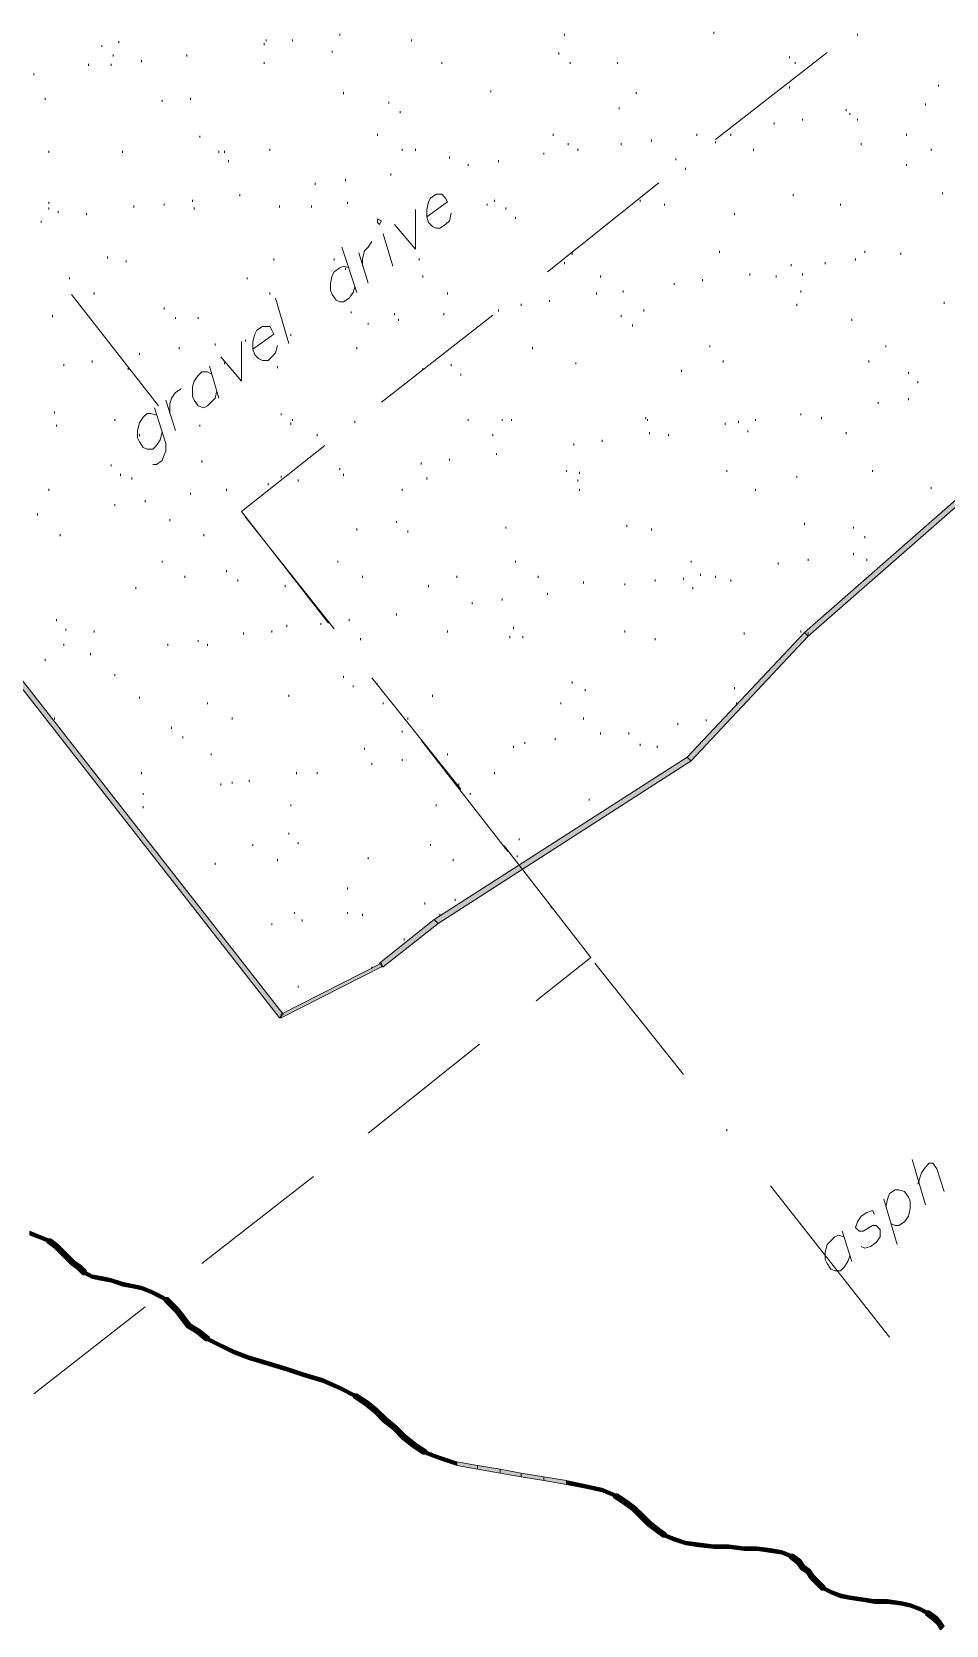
# Model space of a CAD drawing. Header units: inches. Extents: x 10 to 486, y 7 to 426.
# Drawn here: x 37.2 to 69.5, y 64 to 120.3 of the extents above; entities that cross this region are included whole.
import ezdxf

# ---------------------------------------------------------------- set-up
doc = ezdxf.new("R2010")
doc.units = ezdxf.units.IN
doc.header["$LTSCALE"] = 3
doc.header["$MEASUREMENT"] = 0
doc.layers.add('PDF_Geometry', color=7, linetype='Continuous', true_color=0x999999)
doc.layers.add('PDF_Solid Fills', color=7, linetype='Continuous')

msp = doc.modelspace()

# ---------------------------------------------------------------- hatches: boundary and pattern name
at = {"layer": 'PDF_Solid Fills', "true_color": 0x999999, "transparency": 33554559}
for points in [[(64.543, 99.017), (64.61, 98.95), (72.143, 105.55), (72.077, 105.617), (72.01, 105.683), (64.477, 99.083)], [(60.41, 94.617), (60.477, 94.55), (64.61, 98.95), (64.543, 99.017), (64.477, 99.083), (60.343, 94.683)], [(35.944, 98.417), (35.877, 98.35), (45.944, 85.483), (46.01, 85.55), (46.077, 85.617), (36.01, 98.483)], [(51.477, 88.883), (51.544, 88.817), (60.477, 94.55), (60.41, 94.617), (60.343, 94.683), (51.41, 88.95)], [(49.544, 87.35), (49.61, 87.283), (51.544, 88.817), (51.477, 88.883), (51.41, 88.95), (49.477, 87.417)], [(46.01, 85.55), (46.01, 85.483), (49.544, 87.283), (49.544, 87.417), (46.01, 85.617)]]:
    msp.add_hatch(color=253, dxfattribs=at).paths.add_polyline_path(points)
at = {"layer": 'PDF_Solid Fills', "true_color": 0xdcdcdc, "transparency": 33554559}
for points in [[(37.144, 77.883), (37.144, 77.817), (37.477, 77.683), (37.477, 77.817), (37.144, 77.95)], [(37.477, 77.75), (37.477, 77.683), (37.81, 77.55), (37.81, 77.683), (37.477, 77.817)], [(37.81, 77.617), (37.744, 77.55), (38.01, 77.35), (38.077, 77.417), (38.144, 77.483), (37.877, 77.683)], [(38.077, 77.417), (38.01, 77.35), (38.21, 77.15), (38.277, 77.217), (38.344, 77.283), (38.144, 77.483)], [(38.277, 77.217), (38.21, 77.15), (38.41, 76.95), (38.477, 77.017), (38.544, 77.083), (38.344, 77.283)], [(38.477, 77.017), (38.41, 76.95), (38.61, 76.75), (38.677, 76.817), (38.744, 76.883), (38.544, 77.083)], [(38.677, 76.817), (38.61, 76.75), (38.81, 76.617), (38.877, 76.683), (38.944, 76.75), (38.744, 76.883)], [(38.877, 76.683), (38.81, 76.617), (39.01, 76.417), (39.077, 76.483), (39.144, 76.55), (38.944, 76.75)], [(39.077, 76.483), (39.077, 76.417), (39.344, 76.283), (39.344, 76.417), (39.077, 76.55)], [(39.344, 76.35), (39.344, 76.283), (39.677, 76.217), (39.677, 76.35), (39.344, 76.417)], [(39.677, 76.283), (39.677, 76.217), (40.01, 76.15), (40.01, 76.283), (39.677, 76.35)], [(40.01, 76.217), (40.01, 76.15), (40.41, 76.017), (40.41, 76.15), (40.01, 76.283)], [(40.41, 76.083), (40.41, 76.017), (40.744, 75.95), (40.744, 76.083), (40.41, 76.15)], [(40.744, 76.017), (40.744, 75.95), (41.077, 75.883), (41.077, 76.017), (40.744, 76.083)], [(41.077, 75.95), (41.077, 75.883), (41.41, 75.75), (41.41, 75.883), (41.077, 76.017)], [(41.41, 75.817), (41.41, 75.75), (41.677, 75.617), (41.677, 75.75), (41.41, 75.883)], [(41.677, 75.683), (41.677, 75.617), (41.944, 75.483), (41.944, 75.617), (41.677, 75.75)], [(41.944, 75.55), (41.877, 75.483), (42.077, 75.283), (42.144, 75.35), (42.21, 75.417), (42.01, 75.617)], [(42.144, 75.35), (42.077, 75.283), (42.277, 75.083), (42.344, 75.15), (42.41, 75.217), (42.21, 75.417)], [(42.344, 75.15), (42.277, 75.083), (42.477, 74.817), (42.544, 74.883), (42.61, 74.95), (42.41, 75.217)], [(42.544, 74.883), (42.477, 74.817), (42.677, 74.55), (42.744, 74.617), (42.81, 74.683), (42.61, 74.95)], [(42.744, 74.617), (42.677, 74.55), (43.01, 74.35), (43.077, 74.417), (43.144, 74.483), (42.81, 74.683)], [(43.077, 74.417), (43.01, 74.35), (43.344, 74.083), (43.41, 74.15), (43.477, 74.217), (43.144, 74.483)], [(43.41, 74.15), (43.41, 74.083), (43.81, 73.883), (43.81, 74.017), (43.41, 74.217)], [(43.81, 73.95), (43.81, 73.883), (44.344, 73.617), (44.344, 73.75), (43.81, 74.017)], [(44.344, 73.683), (44.344, 73.617), (44.877, 73.417), (44.877, 73.55), (44.344, 73.75)], [(44.877, 73.483), (44.877, 73.417), (45.544, 73.217), (45.544, 73.35), (44.877, 73.55)], [(45.544, 73.283), (45.544, 73.217), (46.21, 73.017), (46.21, 73.15), (45.544, 73.35)], [(46.21, 73.083), (46.21, 73.017), (46.81, 72.817), (46.81, 72.95), (46.21, 73.15)], [(46.81, 72.883), (46.81, 72.817), (47.477, 72.617), (47.477, 72.75), (46.81, 72.95)], [(47.477, 72.683), (47.477, 72.617), (48.077, 72.35), (48.077, 72.483), (47.477, 72.75)], [(48.077, 72.417), (48.077, 72.35), (48.61, 72.083), (48.61, 72.217), (48.077, 72.483)], [(48.61, 72.15), (48.544, 72.083), (48.944, 71.817), (49.01, 71.883), (49.077, 71.95), (48.677, 72.217)], [(49.01, 71.883), (48.944, 71.817), (49.277, 71.55), (49.344, 71.617), (49.41, 71.683), (49.077, 71.95)], [(49.344, 71.617), (49.277, 71.55), (49.61, 71.217), (49.677, 71.283), (49.744, 71.35), (49.41, 71.683)], [(49.677, 71.283), (49.61, 71.217), (49.944, 70.95), (50.01, 71.017), (50.077, 71.083), (49.744, 71.35)], [(50.01, 71.017), (49.944, 70.95), (50.277, 70.617), (50.344, 70.683), (50.41, 70.75), (50.077, 71.083)], [(50.344, 70.683), (50.277, 70.617), (50.61, 70.35), (50.677, 70.417), (50.744, 70.483), (50.41, 70.75)], [(50.677, 70.417), (50.61, 70.35), (51.01, 70.083), (51.077, 70.15), (51.144, 70.217), (50.744, 70.483)], [(51.077, 70.15), (51.077, 70.083), (51.61, 69.883), (51.61, 70.017), (51.077, 70.217)], [(51.61, 69.95), (51.61, 69.883), (52.21, 69.683), (52.21, 69.817), (51.61, 70.017)], [(52.21, 69.75), (52.21, 69.683), (52.943, 69.55), (52.943, 69.683), (52.21, 69.817)], [(52.943, 69.617), (52.943, 69.55), (53.743, 69.417), (53.743, 69.55), (52.943, 69.683)], [(53.743, 69.483), (53.743, 69.417), (54.477, 69.283), (54.477, 69.417), (53.743, 69.55)], [(54.477, 69.35), (54.477, 69.283), (55.277, 69.15), (55.277, 69.283), (54.477, 69.417)], [(55.277, 69.217), (55.277, 69.15), (56.077, 69.017), (56.077, 69.15), (55.277, 69.283)], [(56.077, 69.083), (56.077, 69.017), (56.743, 68.883), (56.743, 69.017), (56.077, 69.15)], [(56.743, 68.95), (56.743, 68.883), (57.343, 68.75), (57.343, 68.883), (56.743, 69.017)], [(57.343, 68.817), (57.343, 68.75), (57.81, 68.55), (57.81, 68.683), (57.343, 68.883)], [(57.81, 68.617), (57.743, 68.55), (58.143, 68.283), (58.21, 68.35), (58.277, 68.417), (57.877, 68.683)], [(58.21, 68.35), (58.143, 68.283), (58.41, 68.083), (58.477, 68.15), (58.543, 68.217), (58.277, 68.417)], [(58.477, 68.15), (58.41, 68.083), (58.677, 67.817), (58.743, 67.883), (58.81, 67.95), (58.543, 68.217)], [(58.743, 67.883), (58.677, 67.817), (58.943, 67.55), (59.01, 67.617), (59.077, 67.683), (58.81, 67.95)], [(59.01, 67.617), (58.943, 67.55), (59.21, 67.35), (59.277, 67.417), (59.343, 67.483), (59.077, 67.683)], [(59.277, 67.417), (59.21, 67.35), (59.477, 67.15), (59.543, 67.217), (59.61, 67.283), (59.343, 67.483)], [(59.543, 67.217), (59.543, 67.15), (59.877, 67.017), (59.877, 67.15), (59.543, 67.283)], [(59.877, 67.083), (59.877, 67.017), (60.277, 66.883), (60.277, 67.017), (59.877, 67.15)], [(60.277, 66.95), (60.277, 66.883), (60.743, 66.817), (60.743, 66.95), (60.277, 67.017)], [(60.743, 66.883), (60.743, 66.817), (61.277, 66.75), (61.277, 66.883), (60.743, 66.95)], [(61.277, 66.817), (61.277, 66.75), (61.81, 66.75), (61.81, 66.883), (61.277, 66.883)], [(61.81, 66.817), (61.81, 66.75), (62.343, 66.683), (62.343, 66.817), (61.81, 66.883)], [(62.343, 66.75), (62.343, 66.683), (62.81, 66.683), (62.81, 66.817), (62.343, 66.817)], [(62.81, 66.75), (62.81, 66.683), (63.277, 66.617), (63.277, 66.75), (62.81, 66.817)], [(63.277, 66.683), (63.277, 66.617), (63.677, 66.55), (63.677, 66.683), (63.277, 66.75)], [(63.677, 66.617), (63.677, 66.55), (64.01, 66.417), (64.01, 66.55), (63.677, 66.683)], [(64.01, 66.483), (63.943, 66.417), (64.21, 66.217), (64.277, 66.283), (64.343, 66.35), (64.077, 66.55)], [(64.277, 66.283), (64.21, 66.217), (64.343, 66.017), (64.41, 66.083), (64.477, 66.15), (64.343, 66.35)], [(64.41, 66.083), (64.343, 66.017), (64.543, 65.883), (64.61, 65.95), (64.677, 66.017), (64.477, 66.15)], [(64.61, 65.95), (64.543, 65.883), (64.677, 65.683), (64.743, 65.75), (64.81, 65.817), (64.677, 66.017)], [(64.743, 65.75), (64.677, 65.683), (64.877, 65.483), (64.943, 65.55), (65.01, 65.617), (64.81, 65.817)], [(64.943, 65.55), (64.877, 65.483), (65.077, 65.283), (65.143, 65.35), (65.21, 65.417), (65.01, 65.617)], [(65.143, 65.35), (65.143, 65.283), (65.41, 65.15), (65.41, 65.283), (65.143, 65.417)], [(65.41, 65.217), (65.41, 65.15), (65.743, 65.017), (65.743, 65.15), (65.41, 65.283)], [(65.743, 65.083), (65.743, 65.017), (66.077, 64.95), (66.077, 65.083), (65.743, 65.15)], [(66.077, 65.017), (66.077, 64.95), (66.543, 64.883), (66.543, 65.017), (66.077, 65.083)], [(66.543, 64.95), (66.543, 64.883), (66.943, 64.817), (66.943, 64.95), (66.543, 65.017)], [(66.943, 64.883), (66.943, 64.817), (67.41, 64.817), (67.41, 64.95), (66.943, 64.95)], [(67.41, 64.883), (67.41, 64.817), (67.877, 64.75), (67.877, 64.883), (67.41, 64.95)], [(67.877, 64.817), (67.877, 64.75), (68.21, 64.683), (68.21, 64.817), (67.877, 64.883)], [(68.21, 64.75), (68.21, 64.683), (68.543, 64.55), (68.543, 64.683), (68.21, 64.817)], [(68.543, 64.617), (68.543, 64.55), (68.81, 64.417), (68.81, 64.55), (68.543, 64.683)], [(68.81, 64.483), (68.743, 64.417), (69.01, 64.217), (69.077, 64.283), (69.143, 64.35), (68.877, 64.55)], [(69.077, 64.283), (69.01, 64.217), (69.143, 64.083), (69.21, 64.15), (69.277, 64.217), (69.143, 64.35)], [(69.21, 64.15), (69.143, 64.083), (69.277, 63.883), (69.343, 63.95), (69.41, 64.017), (69.277, 64.217)]]:
    msp.add_hatch(color=254, dxfattribs=at).paths.add_polyline_path(points)

# ---------------------------------------------------------------- linework, layer by layer
at = {"layer": 'PDF_Geometry', "lineweight": 13}
for points in [[(39.677, 119.817), (39.677, 119.75)], [(40.277, 119.95), (40.277, 119.883)], [(45.41, 119.883), (45.41, 119.817)], [(45.477, 120.017), (45.477, 119.95)], [(46.41, 120.017), (46.41, 119.95)], [(48.077, 120.217), (48.077, 120.15)], [(50.61, 120.017), (50.61, 119.95)], [(56.01, 120.217), (56.01, 120.15)], [(61.277, 120.283), (61.277, 120.217)], [(66.343, 120.217), (66.343, 120.15)], [(40.077, 119.483), (40.077, 119.417)], [(41.077, 119.283), (41.077, 119.217)], [(42.677, 119.483), (42.677, 119.417)], [(45.41, 119.217), (45.41, 119.15)], [(47.81, 119.617), (47.81, 119.55)], [(51.677, 119.217), (51.677, 119.15)], [(55.81, 119.55), (55.81, 119.483)], [(56.21, 119.217), (56.21, 119.15)], [(57.877, 119.217), (57.877, 119.15)], [(63.943, 119.417), (63.943, 119.35)], [(64.143, 119.217), (64.143, 119.15)], [(37.277, 118.817), (37.277, 118.75)], [(39.21, 119.15), (39.21, 119.083)], [(40.01, 119.15), (40.01, 119.083)], [(48.21, 118.15), (48.21, 118.083)], [(53.41, 118.217), (53.41, 118.15)], [(58.543, 118.15), (58.543, 118.083)], [(63.943, 118.35), (63.943, 118.283)], [(69.21, 118.417), (69.21, 118.35)], [(37.677, 117.95), (37.677, 117.883)], [(41.81, 117.883), (41.81, 117.817)], [(42.81, 117.95), (42.81, 117.883)], [(49.81, 117.817), (49.81, 117.75)], [(57.943, 117.617), (57.943, 117.55)], [(65.943, 117.55), (65.943, 117.483)], [(68.743, 117.75), (68.743, 117.683)], [(50.21, 117.483), (50.21, 117.417)], [(63.41, 117.083), (63.41, 117.017)], [(64.41, 117.217), (64.41, 117.15)], [(66.077, 117.417), (66.077, 117.35)], [(66.343, 117.217), (66.343, 117.15)], [(43.144, 116.617), (43.144, 116.55)], [(49.41, 116.683), (49.41, 116.617)], [(55.61, 116.683), (55.61, 116.617)], [(59.077, 116.483), (59.077, 116.417)], [(60.677, 116.683), (60.677, 116.617)], [(61.343, 116.417), (61.343, 116.35)], [(61.877, 116.683), (61.877, 116.617)], [(68.077, 116.683), (68.077, 116.617)], [(37.81, 116.083), (37.81, 116.017)], [(40.41, 116.083), (40.41, 116.017)], [(43.81, 116.083), (43.81, 116.017)], [(44.01, 116.083), (44.01, 116.017)], [(45.61, 116.15), (45.61, 116.083)], [(50.277, 116.15), (50.277, 116.083)], [(50.744, 116.15), (50.744, 116.083)], [(51.944, 115.883), (51.944, 115.817)], [(55.277, 116.017), (55.277, 115.95)], [(56.143, 116.35), (56.143, 116.283)], [(56.477, 116.15), (56.477, 116.083)], [(58.01, 116.35), (58.01, 116.283)], [(62.677, 116.15), (62.677, 116.083)], [(66.477, 116.35), (66.477, 116.283)], [(68.943, 116.15), (68.943, 116.083)], [(44.144, 115.75), (44.144, 115.683)], [(49.877, 115.283), (49.877, 115.217)], [(52.61, 115.617), (52.61, 115.55)], [(53.677, 115.75), (53.677, 115.683)], [(59.943, 115.817), (59.943, 115.75)], [(60.277, 115.483), (60.277, 115.417)], [(68.077, 115.617), (68.077, 115.55)], [(47.21, 114.95), (47.21, 114.883)], [(48.277, 115.083), (48.277, 115.017)], [(37.81, 114.283), (37.81, 114.217)], [(41.877, 114.217), (41.877, 114.15)], [(42.877, 114.35), (42.877, 114.283)], [(44.544, 114.55), (44.544, 114.483)], [(48.344, 114.283), (48.344, 114.217)], [(53.277, 114.217), (53.277, 114.15)], [(53.543, 114.35), (53.543, 114.283)], [(58.677, 114.35), (58.677, 114.283)], [(59.543, 114.217), (59.543, 114.15)], [(64.077, 114.55), (64.077, 114.483)], [(65.743, 114.217), (65.743, 114.15)], [(69.343, 114.617), (69.343, 114.55)], [(37.544, 113.617), (37.544, 113.55)], [(37.81, 114.083), (37.81, 114.017)], [(38.144, 113.95), (38.144, 113.883)], [(39.144, 113.883), (39.144, 113.817)], [(40.81, 114.15), (40.81, 114.083)], [(42.944, 114.083), (42.944, 114.017)], [(45.944, 114.15), (45.944, 114.083)], [(47.077, 114.15), (47.077, 114.083)], [(53.943, 114.083), (53.943, 114.017)], [(54.277, 113.75), (54.277, 113.683)], [(62.01, 113.883), (62.01, 113.817)], [(56.277, 112.483), (56.277, 112.417)], [(61.477, 112.55), (61.477, 112.483)], [(66.61, 112.55), (66.61, 112.483)], [(67.877, 112.483), (67.877, 112.417)], [(39.877, 112.35), (39.877, 112.283)], [(40.544, 112.217), (40.544, 112.15)], [(45.744, 112.283), (45.744, 112.217)], [(47.877, 112.283), (47.877, 112.217)], [(48.277, 111.95), (48.277, 111.883)], [(50.877, 112.283), (50.877, 112.217)], [(56.01, 112.15), (56.01, 112.083)], [(64.01, 112.083), (64.01, 112.017)], [(65.21, 112.15), (65.21, 112.083)], [(66.277, 112.283), (66.277, 112.217)], [(38.544, 111.617), (38.544, 111.55)], [(44.81, 111.617), (44.81, 111.55)], [(51.01, 111.683), (51.01, 111.617)], [(57.277, 111.683), (57.277, 111.617)], [(59.877, 111.417), (59.877, 111.35)], [(60.877, 111.55), (60.877, 111.483)], [(62.543, 111.75), (62.543, 111.683)], [(63.477, 111.683), (63.477, 111.617)], [(64.41, 111.75), (64.41, 111.683)], [(39.41, 111.083), (39.41, 111.017)], [(45.61, 111.083), (45.61, 111.017)], [(51.877, 111.083), (51.877, 111.017)], [(55.477, 110.817), (55.477, 110.75)], [(57.143, 111.083), (57.143, 111.017)], [(58.077, 111.15), (58.077, 111.083)], [(64.343, 111.15), (64.343, 111.083)], [(37.944, 110.283), (37.944, 110.217)], [(41.877, 110.55), (41.877, 110.483)], [(48.477, 110.417), (48.477, 110.35)], [(50.01, 110.35), (50.01, 110.283)], [(51.744, 110.35), (51.744, 110.283)], [(53.677, 110.483), (53.677, 110.417)], [(54.477, 110.683), (54.477, 110.617)], [(58.01, 110.283), (58.01, 110.217)], [(58.81, 110.483), (58.81, 110.417)], [(64.21, 110.683), (64.21, 110.617)], [(69.41, 110.75), (69.41, 110.683)], [(42.277, 110.217), (42.277, 110.15)], [(43.077, 110.217), (43.077, 110.15)], [(49.077, 110.017), (49.077, 109.95)], [(50.144, 110.15), (50.144, 110.083)], [(58.41, 109.95), (58.41, 109.883)], [(66.143, 110.15), (66.143, 110.083)], [(42.41, 109.15), (42.41, 109.083)], [(43.677, 109.283), (43.677, 109.217)], [(44.744, 109.417), (44.744, 109.35)], [(46.344, 109.617), (46.344, 109.55)], [(48.677, 109.15), (48.677, 109.083)], [(54.877, 109.15), (54.877, 109.083)], [(61.143, 109.217), (61.143, 109.15)], [(67.343, 109.217), (67.343, 109.15)], [(38.344, 108.55), (38.344, 108.483)], [(39.344, 108.683), (39.344, 108.617)], [(41.01, 108.95), (41.01, 108.883)], [(44.01, 108.617), (44.01, 108.55)], [(52.01, 108.55), (52.01, 108.483)], [(56.41, 108.617), (56.41, 108.55)], [(61.61, 108.683), (61.61, 108.617)], [(66.743, 108.683), (66.743, 108.617)], [(40.61, 108.417), (40.61, 108.35)], [(45.877, 108.483), (45.877, 108.417)], [(51.01, 108.417), (51.01, 108.35)], [(52.344, 108.217), (52.344, 108.15)], [(60.143, 108.35), (60.143, 108.283)], [(68.143, 108.283), (68.143, 108.217)], [(68.477, 107.95), (68.477, 107.883)], [(38.01, 106.883), (38.01, 106.817)], [(67.077, 107.217), (67.077, 107.15)], [(68.143, 107.35), (68.143, 107.283)], [(38.077, 106.417), (38.077, 106.35)], [(40.144, 106.617), (40.144, 106.55)], [(43.144, 106.417), (43.144, 106.35)], [(46.01, 106.817), (46.01, 106.75)], [(46.344, 106.483), (46.344, 106.417)], [(46.41, 106.617), (46.41, 106.55)], [(48.61, 106.55), (48.61, 106.483)], [(52.61, 106.617), (52.61, 106.55)], [(53.81, 106.617), (53.81, 106.55)], [(54.143, 106.617), (54.143, 106.55)], [(58.877, 106.683), (58.877, 106.617)], [(58.943, 106.617), (58.943, 106.55)], [(61.677, 106.483), (61.677, 106.417)], [(62.143, 106.55), (62.143, 106.483)], [(62.743, 106.617), (62.743, 106.55)], [(65.077, 106.683), (65.077, 106.617)], [(41.01, 106.083), (41.01, 106.017)], [(47.277, 106.083), (47.277, 106.017)], [(53.477, 106.083), (53.477, 106.017)], [(56.343, 105.75), (56.343, 105.683)], [(57.343, 105.883), (57.343, 105.817)], [(59.01, 106.15), (59.01, 106.083)], [(59.677, 106.083), (59.677, 106.017)], [(62.477, 106.217), (62.477, 106.15)], [(65.943, 106.15), (65.943, 106.083)], [(51.944, 105.217), (51.944, 105.15)], [(53.61, 105.417), (53.61, 105.35)], [(40.01, 105.017), (40.01, 104.95)], [(40.344, 104.683), (40.344, 104.617)], [(46.01, 104.617), (46.01, 104.55)], [(48.077, 104.883), (48.077, 104.817)], [(48.21, 104.683), (48.21, 104.617)], [(50.944, 105.083), (50.944, 105.017)], [(56.077, 104.817), (56.077, 104.75)], [(56.543, 104.75), (56.543, 104.683)], [(61.743, 104.817), (61.743, 104.75)], [(64.21, 104.617), (64.21, 104.55)], [(66.877, 104.817), (66.877, 104.75)], [(37.81, 104.15), (37.81, 104.083)], [(40.744, 104.55), (40.744, 104.483)], [(44.077, 104.15), (44.077, 104.083)], [(45.544, 104.35), (45.544, 104.283)], [(46.61, 104.483), (46.61, 104.417)], [(50.277, 104.15), (50.277, 104.083)], [(51.144, 104.55), (51.144, 104.483)], [(56.477, 104.483), (56.477, 104.417)], [(56.543, 104.15), (56.543, 104.083)], [(62.743, 104.15), (62.743, 104.083)], [(68.943, 104.217), (68.943, 104.15)], [(40.144, 103.617), (40.144, 103.55)], [(41.21, 103.75), (41.21, 103.683)], [(42.81, 104.017), (42.81, 103.95)], [(37.41, 103.283), (37.41, 103.217)], [(42.077, 103.083), (42.077, 103.017)], [(50.077, 103.017), (50.077, 102.95)], [(64.477, 102.95), (64.477, 102.883)], [(38.21, 102.55), (38.21, 102.483)], [(43.277, 102.55), (43.277, 102.483)], [(48.677, 102.75), (48.677, 102.683)], [(50.477, 102.683), (50.477, 102.617)], [(53.943, 102.817), (53.943, 102.75)], [(58.21, 102.883), (58.21, 102.817)], [(59.077, 102.75), (59.077, 102.683)], [(66.21, 102.817), (66.21, 102.75)], [(66.61, 102.483), (66.61, 102.417)], [(66.21, 101.883), (66.21, 101.817)], [(41.81, 101.617), (41.81, 101.55)], [(44.077, 101.283), (44.077, 101.217)], [(48.01, 101.617), (48.01, 101.55)], [(54.277, 101.617), (54.277, 101.55)], [(60.477, 101.617), (60.477, 101.55)], [(63.543, 101.55), (63.543, 101.483)], [(64.61, 101.683), (64.61, 101.617)], [(66.677, 101.683), (66.677, 101.617)], [(40.877, 100.683), (40.877, 100.617)], [(42.61, 101.083), (42.61, 101.017)], [(44.477, 100.95), (44.477, 100.883)], [(46.144, 100.75), (46.144, 100.683)], [(48.877, 101.083), (48.877, 101.017)], [(51.21, 100.75), (51.21, 100.683)], [(52.21, 101.083), (52.21, 101.017)], [(55.077, 101.083), (55.077, 101.017)], [(56.677, 100.883), (56.677, 100.817)], [(58.143, 100.817), (58.143, 100.75)], [(59.21, 100.95), (59.21, 100.883)], [(60.21, 101.017), (60.21, 100.95)], [(60.543, 100.683), (60.543, 100.617)], [(60.81, 101.15), (60.81, 101.083)], [(61.343, 101.083), (61.343, 101.017)], [(61.877, 100.95), (61.877, 100.883)], [(52.744, 100.15), (52.744, 100.083)], [(53.81, 100.283), (53.81, 100.217)], [(55.41, 100.483), (55.41, 100.417)], [(38.077, 99.55), (38.077, 99.483)], [(48.41, 99.55), (48.41, 99.483)], [(50.077, 99.75), (50.077, 99.683)], [(38.41, 99.217), (38.41, 99.15)], [(39.41, 99.15), (39.41, 99.083)], [(44.677, 99.083), (44.677, 99.017)], [(45.677, 99.15), (45.677, 99.083)], [(46.21, 99.35), (46.21, 99.283)], [(47.41, 99.417), (47.41, 99.35)], [(51.877, 99.15), (51.877, 99.083)], [(54.21, 99.283), (54.21, 99.217)], [(58.143, 99.15), (58.143, 99.083)], [(62.343, 99.083), (62.343, 99.017)], [(64.343, 99.15), (64.343, 99.083)], [(64.61, 99.083), (64.61, 99.017)], [(38.344, 98.683), (38.344, 98.617)], [(42.01, 98.683), (42.01, 98.617)], [(43.077, 98.817), (43.077, 98.75)], [(43.41, 98.683), (43.41, 98.617)], [(48.81, 98.883), (48.81, 98.817)], [(54.077, 98.95), (54.077, 98.883)], [(54.543, 98.95), (54.543, 98.883)], [(59.21, 98.883), (59.21, 98.817)], [(37.677, 98.15), (37.677, 98.083)], [(39.277, 98.35), (39.277, 98.283)], [(40.144, 97.617), (40.144, 97.55)], [(48.21, 97.55), (48.21, 97.483)], [(56.277, 97.35), (56.277, 97.283)], [(41.01, 96.817), (41.01, 96.75)], [(46.277, 96.883), (46.277, 96.817)], [(48.544, 97.217), (48.544, 97.15)], [(51.344, 96.883), (51.344, 96.817)], [(56.743, 97.083), (56.743, 97.017)], [(62.01, 97.15), (62.01, 97.083)], [(43.41, 96.617), (43.41, 96.55)], [(49.61, 96.617), (49.61, 96.55)], [(55.877, 96.617), (55.877, 96.55)], [(62.077, 96.617), (62.077, 96.55)], [(38.01, 96.083), (38.01, 96.017)], [(42.144, 95.75), (42.144, 95.683)], [(44.277, 96.083), (44.277, 96.017)], [(50.277, 95.617), (50.277, 95.55)], [(50.477, 96.083), (50.477, 96.017)], [(56.677, 96.083), (56.677, 96.017)], [(60.01, 95.883), (60.01, 95.817)], [(61.01, 96.017), (61.01, 95.95)], [(42.544, 95.417), (42.544, 95.35)], [(54.21, 95.083), (54.21, 95.017)], [(54.61, 95.217), (54.61, 95.15)], [(55.677, 95.35), (55.677, 95.283)], [(57.277, 95.55), (57.277, 95.483)], [(58.277, 95.55), (58.277, 95.483)], [(58.677, 95.15), (58.677, 95.083)], [(59.277, 95.083), (59.277, 95.017)], [(43.544, 94.817), (43.544, 94.75)], [(48.944, 95.017), (48.944, 94.95)], [(49.21, 94.483), (49.21, 94.417)], [(50.277, 94.617), (50.277, 94.55)], [(51.877, 94.817), (51.877, 94.75)], [(41.077, 94.15), (41.077, 94.083)], [(46.544, 94.15), (46.544, 94.083)], [(47.277, 94.15), (47.277, 94.083)], [(53.543, 94.15), (53.543, 94.083)], [(41.144, 93.417), (41.144, 93.35)], [(43.877, 93.75), (43.877, 93.683)], [(44.277, 93.817), (44.277, 93.75)], [(44.877, 93.883), (44.877, 93.817)], [(52.277, 93.75), (52.277, 93.683)], [(52.677, 93.417), (52.677, 93.35)], [(41.144, 92.95), (41.144, 92.883)], [(46.344, 93.017), (46.344, 92.95)], [(51.477, 93.017), (51.477, 92.95)], [(56.877, 93.217), (56.877, 93.15)], [(46.277, 92.017), (46.277, 91.95)], [(46.61, 91.683), (46.61, 91.617)], [(54.41, 91.817), (54.41, 91.75)], [(45.01, 91.617), (45.01, 91.55)], [(49.077, 91.15), (49.077, 91.083)], [(51.277, 91.617), (51.277, 91.55)], [(54.343, 91.217), (54.343, 91.15)], [(43.677, 90.95), (43.677, 90.883)], [(45.877, 91.083), (45.877, 91.017)], [(52.077, 91.083), (52.077, 91.017)], [(48.344, 90.083), (48.344, 90.017)], [(51.077, 89.55), (51.077, 89.483)], [(52.144, 89.683), (52.144, 89.617)], [(46.477, 89.217), (46.477, 89.15)], [(46.744, 88.95), (46.744, 88.883)], [(48.344, 89.217), (48.344, 89.15)], [(48.877, 89.15), (48.877, 89.083)], [(51.61, 89.15), (51.61, 89.083)], [(45.677, 88.817), (45.677, 88.75)], [(50.344, 88.283), (50.344, 88.217)], [(49.21, 87.283), (49.21, 87.217)], [(46.61, 86.617), (46.61, 86.55)]]:
    msp.add_lwpolyline(points, dxfattribs=at)
at = {"layer": 'PDF_Geometry', "color": 7, "lineweight": 13}
for points in [[(65.277, 119.55), (61.343, 116.483)], [(59.343, 114.95), (55.41, 111.817)], [(41.677, 107.083), (38.61, 111.017)], [(53.477, 110.283), (49.544, 107.217)], [(47.544, 105.683), (44.61, 103.35), (47.677, 99.417)], [(43.21, 105.15), (43.21, 105.083)], [(47.877, 99.217), (44.744, 103.15)], [(49.21, 97.483), (52.344, 93.55)], [(49.41, 97.283), (49.41, 97.217)], [(54.01, 91.35), (50.944, 95.283)], [(53.877, 91.55), (56.943, 87.617), (55.01, 86.083)], [(55.543, 89.417), (55.543, 89.35)], [(60.21, 83.483), (57.077, 87.417)], [(53.01, 84.55), (49.077, 81.417)], [(61.743, 81.55), (61.743, 81.483)], [(47.144, 79.883), (43.21, 76.817)], [(67.477, 74.217), (63.277, 79.55)], [(41.21, 75.283), (37.277, 72.217)]]:
    msp.add_lwpolyline(points, dxfattribs=at)
at = {"layer": 'PDF_Geometry', "color": 8, "lineweight": 13, "true_color": 0x767676}
for points in [[(51.144, 113.75), (51.877, 114.283), (51.81, 114.417), (51.677, 114.55), (51.477, 114.55), (51.277, 114.417), (51.21, 114.283), (51.144, 114.017), (51.144, 113.75), (51.21, 113.55), (51.344, 113.417), (51.477, 113.35), (51.61, 113.35), (51.81, 113.483), (51.944, 113.617), (52.01, 113.883)], [(50.01, 113.483), (50.744, 112.617), (50.744, 114.017)], [(49.61, 113.15), (49.944, 112.017)], [(48.144, 112.683), (48.677, 111.083)], [(49.077, 111.417), (48.744, 112.483)], [(48.877, 112.017), (48.877, 112.283), (48.944, 112.55), (49.077, 112.683), (49.21, 112.883)], [(48.41, 111.95), (48.21, 112.017), (48.077, 111.95), (47.877, 111.817), (47.81, 111.683), (47.744, 111.417), (47.744, 111.15), (47.81, 111.017), (47.944, 110.817), (48.077, 110.75), (48.21, 110.75), (48.41, 110.883), (48.544, 111.083), (48.61, 111.283)], [(46.277, 109.283), (45.81, 110.883)], [(45.01, 109.083), (45.744, 109.617), (45.677, 109.75), (45.61, 109.883), (45.344, 109.883), (45.144, 109.75), (45.077, 109.617), (45.01, 109.35), (45.01, 109.083), (45.077, 108.883), (45.21, 108.75), (45.344, 108.683), (45.544, 108.683), (45.677, 108.817), (45.81, 108.95), (45.877, 109.217)], [(43.877, 108.817), (44.61, 107.95), (44.61, 109.35)], [(43.544, 108.217), (43.41, 108.283), (43.21, 108.283), (43.077, 108.15), (42.944, 107.95), (42.877, 107.75), (42.877, 107.417), (42.944, 107.283), (43.077, 107.083), (43.277, 107.017), (43.41, 107.083), (43.544, 107.217), (43.677, 107.35), (43.744, 107.617)], [(43.477, 108.483), (43.81, 107.35)], [(42.077, 106.817), (42.077, 107.15), (42.144, 107.35), (42.277, 107.55), (42.477, 107.683)], [(41.544, 107.017), (41.944, 105.75), (41.944, 105.483), (41.877, 105.35), (41.81, 105.15), (41.61, 105.017), (41.477, 105.017)], [(42.277, 106.217), (41.944, 107.283)], [(41.61, 106.75), (41.41, 106.817), (41.277, 106.817), (41.144, 106.683), (41.01, 106.483), (40.944, 106.217), (40.944, 105.95), (41.01, 105.817), (41.144, 105.617), (41.277, 105.55), (41.477, 105.55), (41.61, 105.683), (41.744, 105.883), (41.81, 106.15)], [(68.743, 78.883), (68.277, 80.483)], [(68.477, 79.617), (68.61, 80.017), (68.743, 80.217), (68.877, 80.35), (69.01, 80.35), (69.143, 80.15), (69.41, 79.35)], [(67.343, 78.817), (67.41, 79.083), (67.477, 79.283), (67.677, 79.417), (67.81, 79.417), (68.01, 79.35), (68.143, 79.15), (68.21, 79.017), (68.21, 78.75), (68.143, 78.483), (68.01, 78.283), (67.81, 78.15), (67.677, 78.15), (67.543, 78.217)], [(67.277, 79.083), (67.743, 77.483)], [(66.943, 78.55), (66.877, 78.683), (66.677, 78.617), (66.477, 78.483), (66.343, 78.283), (66.277, 78.083), (66.41, 77.95), (66.543, 77.95), (66.877, 78.15), (67.01, 78.15), (67.143, 78.017), (67.143, 77.75), (67.01, 77.55), (66.81, 77.417), (66.61, 77.35), (66.477, 77.417)], [(65.877, 77.75), (65.677, 77.817), (65.543, 77.75), (65.41, 77.617), (65.277, 77.483), (65.21, 77.217), (65.21, 76.95), (65.277, 76.817), (65.41, 76.617), (65.543, 76.55), (65.743, 76.55), (65.877, 76.683), (66.01, 76.883), (66.077, 77.083)], [(65.81, 77.95), (66.143, 76.883)]]:
    msp.add_lwpolyline(points, dxfattribs=at)
msp.add_lwpolyline([(49.41, 113.55), (49.477, 113.483), (49.544, 113.617), (49.41, 113.683)], close=True, dxfattribs=at)
at = {"layer": 'PDF_Geometry', "lineweight": 13}
msp.add_lwpolyline([(64.343, 106.75), (64.343, 106.817)], close=True, dxfattribs=at)
at = {"layer": 'PDF_Geometry', "lineweight": 5}
for points in [[(64.543, 99.017), (64.61, 98.95), (72.143, 105.55), (72.077, 105.617), (72.01, 105.683), (64.477, 99.083)], [(60.41, 94.617), (60.477, 94.55), (64.61, 98.95), (64.543, 99.017), (64.477, 99.083), (60.343, 94.683)], [(64.477, 99.083), (64.477, 99.083), (64.543, 99.017)], [(35.944, 98.417), (35.877, 98.35), (45.944, 85.483), (46.01, 85.55), (46.077, 85.617), (36.01, 98.483)], [(51.477, 88.883), (51.544, 88.817), (60.477, 94.55), (60.41, 94.617), (60.343, 94.683), (51.41, 88.95)], [(60.477, 94.55), (60.477, 94.55), (60.41, 94.617)], [(49.544, 87.35), (49.61, 87.283), (51.544, 88.817), (51.477, 88.883), (51.41, 88.95), (49.477, 87.417)], [(51.41, 88.95), (51.41, 88.95), (51.477, 88.883)], [(46.01, 85.55), (46.01, 85.483), (49.544, 87.283), (49.544, 87.417), (46.01, 85.617)]]:
    msp.add_lwpolyline(points, close=True, dxfattribs=at)
for points in [[(64.477, 99.083), (64.477, 99.083)], [(60.477, 94.55), (60.477, 94.55)], [(51.41, 88.95), (51.41, 88.95)], [(49.544, 87.283), (49.61, 87.283)], [(45.944, 85.483), (46.01, 85.483)]]:
    msp.add_lwpolyline(points, dxfattribs=at)
at = {"layer": 'PDF_Geometry', "color": 254, "lineweight": 5, "true_color": 0xdcdcdc}
for points in [[(37.144, 77.883), (37.144, 77.817), (37.477, 77.683), (37.477, 77.817), (37.144, 77.95)], [(37.477, 77.75), (37.477, 77.683), (37.81, 77.55), (37.81, 77.683), (37.477, 77.817)], [(37.81, 77.617), (37.744, 77.55), (38.01, 77.35), (38.077, 77.417), (38.144, 77.483), (37.877, 77.683)], [(38.077, 77.417), (38.01, 77.35), (38.21, 77.15), (38.277, 77.217), (38.344, 77.283), (38.144, 77.483)], [(38.144, 77.483), (38.144, 77.483), (38.077, 77.417)], [(38.277, 77.217), (38.21, 77.15), (38.41, 76.95), (38.477, 77.017), (38.544, 77.083), (38.344, 77.283)], [(38.477, 77.017), (38.41, 76.95), (38.61, 76.75), (38.677, 76.817), (38.744, 76.883), (38.544, 77.083)], [(38.677, 76.817), (38.61, 76.75), (38.81, 76.617), (38.877, 76.683), (38.944, 76.75), (38.744, 76.883)], [(38.61, 76.75), (38.61, 76.75), (38.677, 76.817)], [(38.877, 76.683), (38.81, 76.617), (39.01, 76.417), (39.077, 76.483), (39.144, 76.55), (38.944, 76.75)], [(38.944, 76.75), (38.944, 76.75), (38.877, 76.683)], [(39.077, 76.483), (39.077, 76.417), (39.344, 76.283), (39.344, 76.417), (39.077, 76.55)], [(39.344, 76.35), (39.344, 76.283), (39.677, 76.217), (39.677, 76.35), (39.344, 76.417)], [(39.677, 76.283), (39.677, 76.217), (40.01, 76.15), (40.01, 76.283), (39.677, 76.35)], [(40.01, 76.217), (40.01, 76.15), (40.41, 76.017), (40.41, 76.15), (40.01, 76.283)], [(40.41, 76.083), (40.41, 76.017), (40.744, 75.95), (40.744, 76.083), (40.41, 76.15)], [(40.744, 76.017), (40.744, 75.95), (41.077, 75.883), (41.077, 76.017), (40.744, 76.083)], [(41.077, 75.95), (41.077, 75.883), (41.41, 75.75), (41.41, 75.883), (41.077, 76.017)], [(41.41, 75.817), (41.41, 75.75), (41.677, 75.617), (41.677, 75.75), (41.41, 75.883)], [(41.677, 75.683), (41.677, 75.617), (41.944, 75.483), (41.944, 75.617), (41.677, 75.75)], [(41.944, 75.55), (41.877, 75.483), (42.077, 75.283), (42.144, 75.35), (42.21, 75.417), (42.01, 75.617)], [(42.144, 75.35), (42.077, 75.283), (42.277, 75.083), (42.344, 75.15), (42.41, 75.217), (42.21, 75.417)], [(42.344, 75.15), (42.277, 75.083), (42.477, 74.817), (42.544, 74.883), (42.61, 74.95), (42.41, 75.217)], [(42.41, 75.217), (42.41, 75.217), (42.344, 75.15)], [(42.544, 74.883), (42.477, 74.817), (42.677, 74.55), (42.744, 74.617), (42.81, 74.683), (42.61, 74.95)], [(42.744, 74.617), (42.677, 74.55), (43.01, 74.35), (43.077, 74.417), (43.144, 74.483), (42.81, 74.683)], [(42.677, 74.55), (42.677, 74.55), (42.744, 74.617)], [(43.077, 74.417), (43.01, 74.35), (43.344, 74.083), (43.41, 74.15), (43.477, 74.217), (43.144, 74.483)], [(43.144, 74.483), (43.144, 74.483), (43.077, 74.417)], [(43.41, 74.15), (43.41, 74.083), (43.81, 73.883), (43.81, 74.017), (43.41, 74.217)], [(43.81, 73.95), (43.81, 73.883), (44.344, 73.617), (44.344, 73.75), (43.81, 74.017)], [(44.344, 73.683), (44.344, 73.617), (44.877, 73.417), (44.877, 73.55), (44.344, 73.75)], [(44.877, 73.483), (44.877, 73.417), (45.544, 73.217), (45.544, 73.35), (44.877, 73.55)], [(45.544, 73.283), (45.544, 73.217), (46.21, 73.017), (46.21, 73.15), (45.544, 73.35)], [(46.21, 73.083), (46.21, 73.017), (46.81, 72.817), (46.81, 72.95), (46.21, 73.15)], [(46.81, 72.883), (46.81, 72.817), (47.477, 72.617), (47.477, 72.75), (46.81, 72.95)], [(47.477, 72.683), (47.477, 72.617), (48.077, 72.35), (48.077, 72.483), (47.477, 72.75)], [(48.077, 72.417), (48.077, 72.35), (48.61, 72.083), (48.61, 72.217), (48.077, 72.483)], [(48.61, 72.15), (48.544, 72.083), (48.944, 71.817), (49.01, 71.883), (49.077, 71.95), (48.677, 72.217)], [(49.01, 71.883), (48.944, 71.817), (49.277, 71.55), (49.344, 71.617), (49.41, 71.683), (49.077, 71.95)], [(49.077, 71.95), (49.077, 71.95), (49.01, 71.883)], [(49.344, 71.617), (49.277, 71.55), (49.61, 71.217), (49.677, 71.283), (49.744, 71.35), (49.41, 71.683)], [(49.41, 71.683), (49.41, 71.683), (49.344, 71.617)], [(49.677, 71.283), (49.61, 71.217), (49.944, 70.95), (50.01, 71.017), (50.077, 71.083), (49.744, 71.35)], [(49.61, 71.217), (49.61, 71.217), (49.677, 71.283)], [(50.01, 71.017), (49.944, 70.95), (50.277, 70.617), (50.344, 70.683), (50.41, 70.75), (50.077, 71.083)], [(50.077, 71.083), (50.077, 71.083), (50.01, 71.017)], [(50.344, 70.683), (50.277, 70.617), (50.61, 70.35), (50.677, 70.417), (50.744, 70.483), (50.41, 70.75)], [(50.277, 70.617), (50.277, 70.617), (50.344, 70.683)], [(50.677, 70.417), (50.61, 70.35), (51.01, 70.083), (51.077, 70.15), (51.144, 70.217), (50.744, 70.483)], [(50.61, 70.35), (50.61, 70.35), (50.677, 70.417)], [(51.077, 70.15), (51.077, 70.083), (51.61, 69.883), (51.61, 70.017), (51.077, 70.217)], [(51.61, 69.95), (51.61, 69.883), (52.21, 69.683), (52.21, 69.817), (51.61, 70.017)], [(52.21, 69.75), (52.21, 69.683), (52.943, 69.55), (52.943, 69.683), (52.21, 69.817)], [(52.943, 69.617), (52.943, 69.55), (53.743, 69.417), (53.743, 69.55), (52.943, 69.683)], [(53.743, 69.483), (53.743, 69.417), (54.477, 69.283), (54.477, 69.417), (53.743, 69.55)], [(54.477, 69.35), (54.477, 69.283), (55.277, 69.15), (55.277, 69.283), (54.477, 69.417)], [(55.277, 69.217), (55.277, 69.15), (56.077, 69.017), (56.077, 69.15), (55.277, 69.283)], [(56.077, 69.083), (56.077, 69.017), (56.743, 68.883), (56.743, 69.017), (56.077, 69.15)], [(56.743, 68.95), (56.743, 68.883), (57.343, 68.75), (57.343, 68.883), (56.743, 69.017)], [(57.343, 68.817), (57.343, 68.75), (57.81, 68.55), (57.81, 68.683), (57.343, 68.883)], [(57.81, 68.617), (57.743, 68.55), (58.143, 68.283), (58.21, 68.35), (58.277, 68.417), (57.877, 68.683)], [(58.21, 68.35), (58.143, 68.283), (58.41, 68.083), (58.477, 68.15), (58.543, 68.217), (58.277, 68.417)], [(58.277, 68.417), (58.277, 68.417), (58.21, 68.35)], [(58.477, 68.15), (58.41, 68.083), (58.677, 67.817), (58.743, 67.883), (58.81, 67.95), (58.543, 68.217)], [(58.543, 68.217), (58.543, 68.217), (58.477, 68.15)], [(58.743, 67.883), (58.677, 67.817), (58.943, 67.55), (59.01, 67.617), (59.077, 67.683), (58.81, 67.95)], [(59.01, 67.617), (58.943, 67.55), (59.21, 67.35), (59.277, 67.417), (59.343, 67.483), (59.077, 67.683)], [(58.943, 67.55), (58.943, 67.55), (59.01, 67.617)], [(59.277, 67.417), (59.21, 67.35), (59.477, 67.15), (59.543, 67.217), (59.61, 67.283), (59.343, 67.483)], [(59.543, 67.217), (59.543, 67.15), (59.877, 67.017), (59.877, 67.15), (59.543, 67.283)], [(59.877, 67.083), (59.877, 67.017), (60.277, 66.883), (60.277, 67.017), (59.877, 67.15)], [(60.277, 66.95), (60.277, 66.883), (60.743, 66.817), (60.743, 66.95), (60.277, 67.017)], [(60.743, 66.883), (60.743, 66.817), (61.277, 66.75), (61.277, 66.883), (60.743, 66.95)], [(61.277, 66.817), (61.277, 66.75), (61.81, 66.75), (61.81, 66.883), (61.277, 66.883)], [(61.81, 66.817), (61.81, 66.75), (62.343, 66.683), (62.343, 66.817), (61.81, 66.883)], [(62.343, 66.75), (62.343, 66.683), (62.81, 66.683), (62.81, 66.817), (62.343, 66.817)], [(62.81, 66.75), (62.81, 66.683), (63.277, 66.617), (63.277, 66.75), (62.81, 66.817)], [(63.277, 66.683), (63.277, 66.617), (63.677, 66.55), (63.677, 66.683), (63.277, 66.75)], [(63.677, 66.617), (63.677, 66.55), (64.01, 66.417), (64.01, 66.55), (63.677, 66.683)], [(64.01, 66.483), (63.943, 66.417), (64.21, 66.217), (64.277, 66.283), (64.343, 66.35), (64.077, 66.55)], [(64.277, 66.283), (64.21, 66.217), (64.343, 66.017), (64.41, 66.083), (64.477, 66.15), (64.343, 66.35)], [(64.343, 66.35), (64.343, 66.35), (64.277, 66.283)], [(64.41, 66.083), (64.343, 66.017), (64.543, 65.883), (64.61, 65.95), (64.677, 66.017), (64.477, 66.15)], [(64.343, 66.017), (64.343, 66.017), (64.41, 66.083)], [(64.61, 65.95), (64.543, 65.883), (64.677, 65.683), (64.743, 65.75), (64.81, 65.817), (64.677, 66.017)], [(64.677, 66.017), (64.677, 66.017), (64.61, 65.95)], [(64.743, 65.75), (64.677, 65.683), (64.877, 65.483), (64.943, 65.55), (65.01, 65.617), (64.81, 65.817)], [(64.677, 65.683), (64.677, 65.683), (64.743, 65.75)], [(64.943, 65.55), (64.877, 65.483), (65.077, 65.283), (65.143, 65.35), (65.21, 65.417), (65.01, 65.617)], [(65.143, 65.35), (65.143, 65.283), (65.41, 65.15), (65.41, 65.283), (65.143, 65.417)], [(65.41, 65.217), (65.41, 65.15), (65.743, 65.017), (65.743, 65.15), (65.41, 65.283)], [(65.743, 65.083), (65.743, 65.017), (66.077, 64.95), (66.077, 65.083), (65.743, 65.15)], [(66.077, 65.017), (66.077, 64.95), (66.543, 64.883), (66.543, 65.017), (66.077, 65.083)], [(66.543, 64.95), (66.543, 64.883), (66.943, 64.817), (66.943, 64.95), (66.543, 65.017)], [(66.943, 64.883), (66.943, 64.817), (67.41, 64.817), (67.41, 64.95), (66.943, 64.95)], [(67.41, 64.883), (67.41, 64.817), (67.877, 64.75), (67.877, 64.883), (67.41, 64.95)], [(67.877, 64.817), (67.877, 64.75), (68.21, 64.683), (68.21, 64.817), (67.877, 64.883)], [(68.21, 64.75), (68.21, 64.683), (68.543, 64.55), (68.543, 64.683), (68.21, 64.817)], [(68.543, 64.617), (68.543, 64.55), (68.81, 64.417), (68.81, 64.55), (68.543, 64.683)], [(68.81, 64.483), (68.743, 64.417), (69.01, 64.217), (69.077, 64.283), (69.143, 64.35), (68.877, 64.55)], [(69.077, 64.283), (69.01, 64.217), (69.143, 64.083), (69.21, 64.15), (69.277, 64.217), (69.143, 64.35)], [(69.143, 64.35), (69.143, 64.35), (69.077, 64.283)], [(69.21, 64.15), (69.143, 64.083), (69.277, 63.883), (69.343, 63.95), (69.41, 64.017), (69.277, 64.217)], [(69.277, 64.217), (69.277, 64.217), (69.21, 64.15)]]:
    msp.add_lwpolyline(points, close=True, dxfattribs=at)
for points in [[(37.81, 77.683), (37.877, 77.683)], [(38.144, 77.483), (38.144, 77.483)], [(38.61, 76.75), (38.61, 76.75)], [(38.944, 76.75), (38.944, 76.75)], [(39.01, 76.417), (39.077, 76.417)], [(39.344, 76.283), (39.344, 76.283)], [(40.01, 76.283), (40.01, 76.283)], [(40.41, 76.017), (40.41, 76.017)], [(41.077, 76.017), (41.077, 76.017)], [(41.41, 75.883), (41.41, 75.883)], [(41.944, 75.617), (42.01, 75.617)], [(42.41, 75.217), (42.41, 75.217)], [(42.677, 74.55), (42.677, 74.55)], [(43.144, 74.483), (43.144, 74.483)], [(43.344, 74.083), (43.41, 74.083)], [(44.344, 73.617), (44.344, 73.617)], [(44.877, 73.417), (44.877, 73.417)], [(46.21, 73.15), (46.21, 73.15)], [(46.81, 72.817), (46.81, 72.817)], [(47.477, 72.75), (47.477, 72.75)], [(48.077, 72.483), (48.077, 72.483)], [(48.61, 72.217), (48.677, 72.217)], [(49.077, 71.95), (49.077, 71.95)], [(49.41, 71.683), (49.41, 71.683)], [(49.61, 71.217), (49.61, 71.217)], [(50.077, 71.083), (50.077, 71.083)], [(50.277, 70.617), (50.277, 70.617)], [(50.61, 70.35), (50.61, 70.35)], [(51.01, 70.083), (51.077, 70.083)], [(51.61, 69.883), (51.61, 69.883)], [(52.21, 69.683), (52.21, 69.683)], [(52.943, 69.55), (52.943, 69.55)], [(53.743, 69.55), (53.743, 69.55)], [(54.477, 69.283), (54.477, 69.283)], [(56.077, 69.15), (56.077, 69.15)], [(56.743, 69.017), (56.743, 69.017)], [(57.343, 68.883), (57.343, 68.883)], [(57.81, 68.683), (57.877, 68.683)], [(58.277, 68.417), (58.277, 68.417)], [(58.543, 68.217), (58.543, 68.217)], [(58.677, 67.817), (58.677, 67.817)], [(58.943, 67.55), (58.943, 67.55)], [(59.477, 67.15), (59.543, 67.15)], [(59.877, 67.017), (59.877, 67.017)], [(60.277, 66.883), (60.277, 66.883)], [(60.743, 66.817), (60.743, 66.817)], [(61.277, 66.75), (61.277, 66.75)], [(61.81, 66.883), (61.81, 66.883)], [(62.343, 66.683), (62.343, 66.683)], [(62.81, 66.817), (62.81, 66.817)], [(63.277, 66.75), (63.277, 66.75)], [(63.677, 66.683), (63.677, 66.683)], [(64.01, 66.55), (64.077, 66.55)], [(64.343, 66.35), (64.343, 66.35)], [(64.343, 66.017), (64.343, 66.017)], [(64.677, 66.017), (64.677, 66.017)], [(64.677, 65.683), (64.677, 65.683)], [(65.077, 65.283), (65.143, 65.283)], [(65.41, 65.15), (65.41, 65.15)], [(65.743, 65.017), (65.743, 65.017)], [(66.077, 64.95), (66.077, 64.95)], [(66.543, 65.017), (66.543, 65.017)], [(66.943, 64.817), (66.943, 64.817)], [(67.41, 64.95), (67.41, 64.95)], [(67.877, 64.883), (67.877, 64.883)], [(68.21, 64.817), (68.21, 64.817)], [(68.543, 64.683), (68.543, 64.683)], [(68.81, 64.55), (68.877, 64.55)], [(69.143, 64.35), (69.143, 64.35)], [(69.277, 64.217), (69.277, 64.217)]]:
    msp.add_lwpolyline(points, dxfattribs=at)
at = {"layer": 'PDF_Solid Fills', "color": 253, "lineweight": 5, "true_color": 0x999999, "transparency": 33554559}
for points in [[(49.544, 87.283), (49.61, 87.283), (49.544, 87.35)], [(45.944, 85.483), (46.01, 85.483), (46.01, 85.55)]]:
    msp.add_solid(points, dxfattribs=at)
at = {"layer": 'PDF_Solid Fills', "color": 254, "lineweight": 5, "true_color": 0xdcdcdc, "transparency": 33554559}
for points in [[(37.81, 77.683), (37.877, 77.683), (37.81, 77.617)], [(39.01, 76.417), (39.077, 76.417), (39.077, 76.483)], [(41.944, 75.617), (42.01, 75.617), (41.944, 75.55)], [(43.344, 74.083), (43.41, 74.083), (43.41, 74.15)], [(48.61, 72.217), (48.677, 72.217), (48.61, 72.15)], [(51.01, 70.083), (51.077, 70.083), (51.077, 70.15)], [(57.81, 68.683), (57.877, 68.683), (57.81, 68.617)], [(59.477, 67.15), (59.543, 67.15), (59.543, 67.217)], [(64.01, 66.55), (64.077, 66.55), (64.01, 66.483)], [(65.077, 65.283), (65.143, 65.283), (65.143, 65.35)], [(68.81, 64.55), (68.877, 64.55), (68.81, 64.483)]]:
    msp.add_solid(points, dxfattribs=at)

doc.saveas('drawing.dxf')
